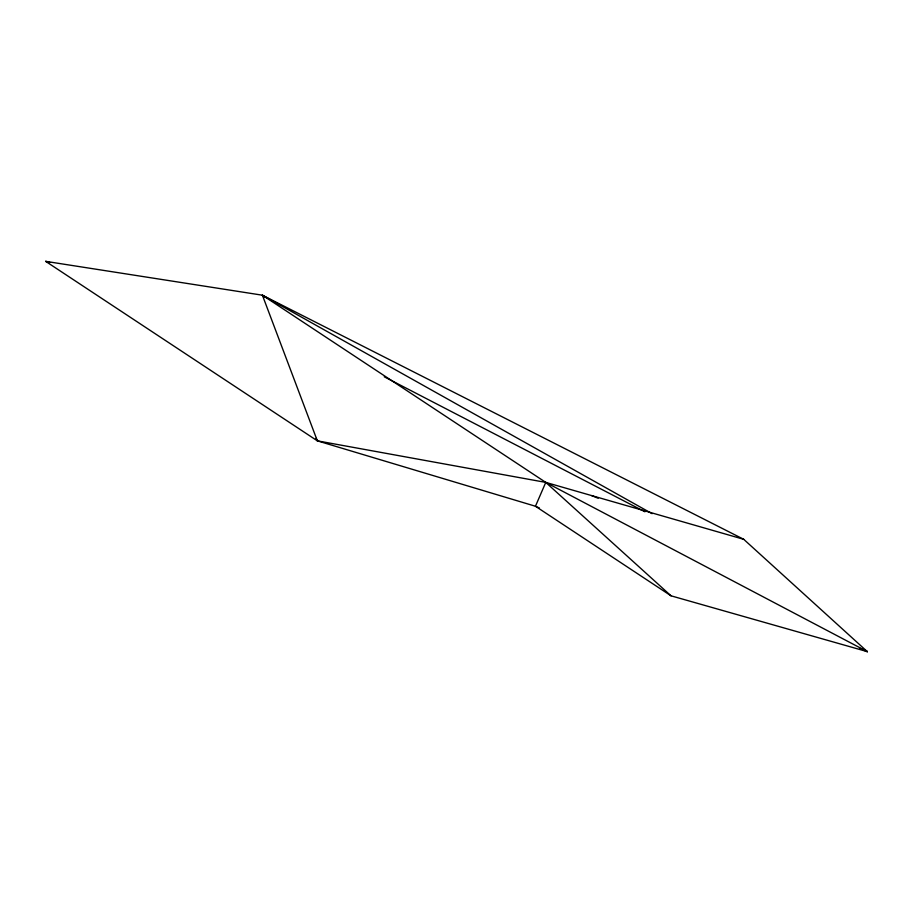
<?xml version="1.0" encoding="UTF-8"?>
<svg xmlns="http://www.w3.org/2000/svg" width="913" height="913" viewBox="0 0 913 913"><rect width="100%" height="100%" fill="white"/><g stroke="black" fill="none" stroke-linecap="round" stroke-linejoin="round"><path stroke-width="1.37" d="M45.65 261.346L262.396 295.196L743.718 539.309L867.35 651.654L671.021 595.812L535.452 506.247L317.347 440.842L45.65 261.346L49.747 262.488M316.001 438.331L317.347 440.842L545.769 482.395L743.718 539.309M591.59 495.576L598.175 498.247M539.412 507.993L535.452 506.247L545.769 482.395L262.396 295.196L317.347 440.842M859.51 648.219L867.35 651.654L864.976 650.09M384.259 376.795L644.943 511.782M867.35 651.654L545.769 482.395L671.021 595.812M652.099 513.677L262.396 295.196L264.314 297.216"/></g></svg>
